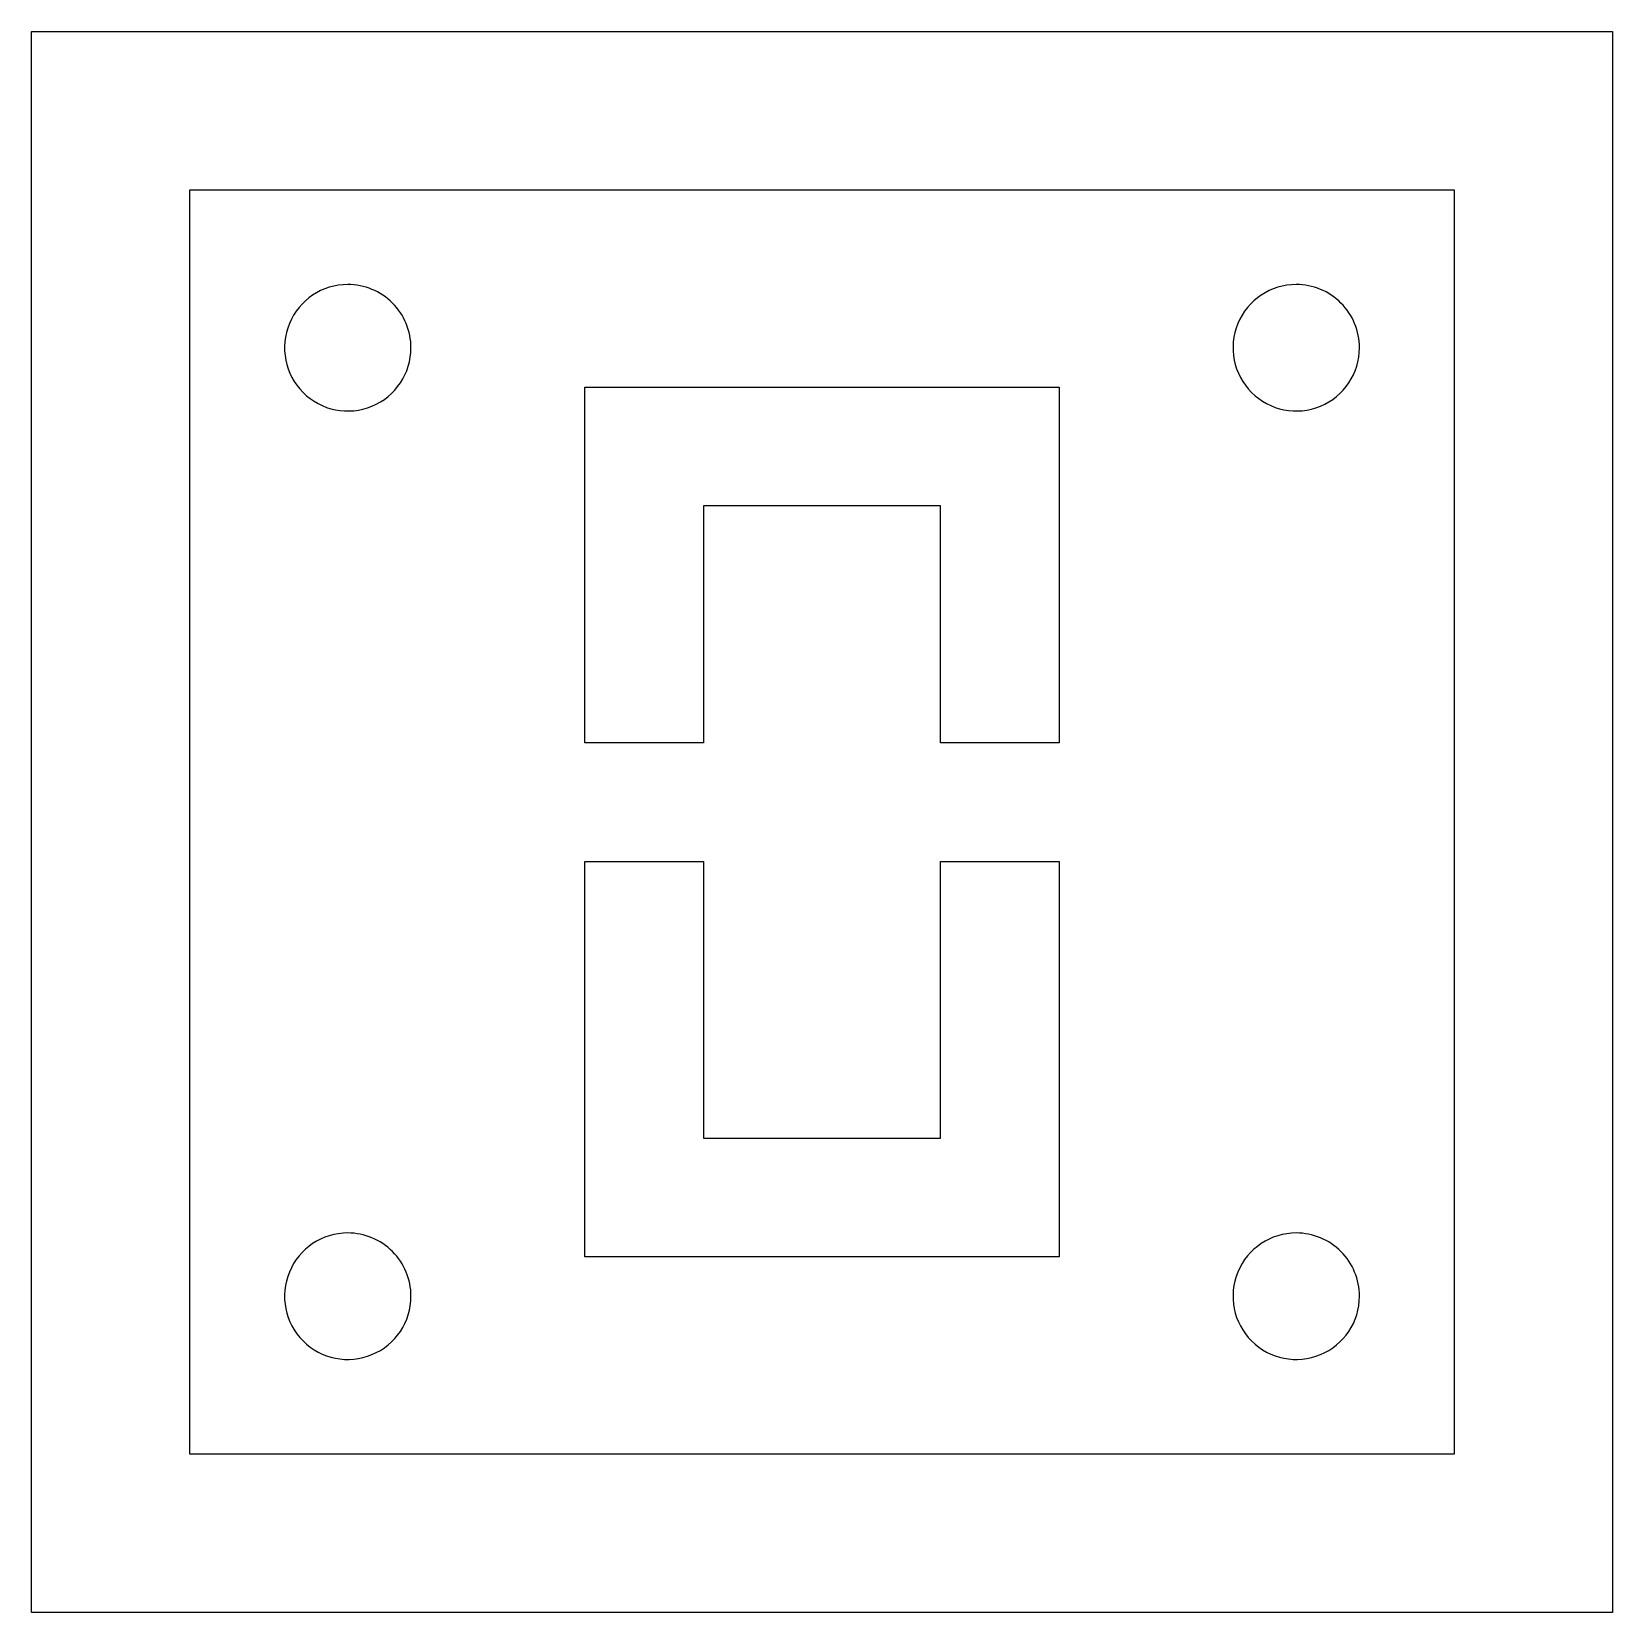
# Model space of a CAD drawing. Extents: x 0 to 841, y 0 to 662.
# Drawn here: x 18.6 to 71.5, y 608.8 to 661.7 of the extents above; entities that cross this region are included whole.
import ezdxf

# ---------------------------------------------------------------- set-up
doc = ezdxf.new("R2010")
doc.units = 0
doc.layers.get('0').update_dxf_attribs({"linetype": 'CONTINUOUS'})

msp = doc.modelspace()

# ---------------------------------------------------------------- linework, layer by layer
at = {"color": 7}
for points in [[(18.600556, 661.708201), (71.517208, 661.708201), (71.517208, 608.791548), (18.600556, 608.791548)], [(23.892221, 656.416536), (66.225543, 656.416536), (66.225543, 614.083214), (23.892221, 614.083214)], [(29.183886, 653.241537)], [(60.933877, 653.241537)], [(37.121362, 637.895718), (37.121362, 649.801965), (52.996358, 649.801965), (52.996358, 637.895718), (49.027609, 637.895718), (49.027609, 645.833216), (41.090111, 645.833216), (41.090111, 637.895718)], [(52.996358, 633.926969), (52.996358, 620.697803), (37.121362, 620.697803), (37.121362, 633.926969), (41.090111, 633.926969), (41.090111, 624.666552), (49.027609, 624.666552), (49.027609, 633.926969)], [(29.183886, 621.491546)], [(60.933877, 621.491546)]]:
    msp.add_lwpolyline(points, close=True, dxfattribs=at)
for points in [[(29.183886, 653.241537), (28.327774, 653.241537), (27.555961, 652.725827), (27.228341, 651.934884)], [(30.680595, 652.621579), (30.283643, 653.018531), (29.745261, 653.241537), (29.183886, 653.241537)], [(60.933877, 653.241537), (60.077766, 653.241537), (59.305952, 652.725827), (58.978333, 651.934884)], [(62.430586, 652.621579), (62.033634, 653.018531), (61.495252, 653.241537), (60.933877, 653.241537)], [(31.300552, 651.12487), (31.300552, 651.686245), (31.077547, 652.224628), (30.680595, 652.621579)], [(63.050543, 651.12487), (63.050543, 651.686245), (62.827538, 652.224628), (62.430586, 652.621579)], [(27.228341, 651.934884), (26.900722, 651.14394), (27.081815, 650.233524), (27.687177, 649.628162)], [(58.978333, 651.934884), (58.650713, 651.14394), (58.831806, 650.233524), (59.437168, 649.628162)], [(29.993899, 649.169326), (30.784843, 649.496946), (31.300552, 650.268759), (31.300552, 651.12487)], [(61.74389, 649.169326), (62.534834, 649.496946), (63.050543, 650.268759), (63.050543, 651.12487)], [(27.687177, 649.628162), (28.292539, 649.022799), (29.202955, 648.841706), (29.993899, 649.169326)], [(59.437168, 649.628162), (60.042531, 649.022799), (60.952946, 648.841706), (61.74389, 649.169326)], [(29.183886, 621.491546), (28.327774, 621.491546), (27.555961, 620.975837), (27.228341, 620.184893)], [(30.680595, 620.871589), (30.283643, 621.268541), (29.745261, 621.491546), (29.183886, 621.491546)], [(60.933877, 621.491546), (60.077766, 621.491546), (59.305952, 620.975837), (58.978333, 620.184893)], [(62.430586, 620.871589), (62.033634, 621.268541), (61.495252, 621.491546), (60.933877, 621.491546)], [(31.300552, 619.37488), (31.300552, 619.936255), (31.077547, 620.474637), (30.680595, 620.871589)], [(63.050543, 619.37488), (63.050543, 619.936255), (62.827538, 620.474637), (62.430586, 620.871589)], [(27.228341, 620.184893), (26.900722, 619.393949), (27.081815, 618.483534), (27.687177, 617.878171)], [(58.978333, 620.184893), (58.650713, 619.393949), (58.831806, 618.483534), (59.437168, 617.878171)], [(29.993899, 617.419336), (30.784843, 617.746955), (31.300552, 618.518769), (31.300552, 619.37488)], [(61.74389, 617.419336), (62.534834, 617.746955), (63.050543, 618.518769), (63.050543, 619.37488)], [(27.687177, 617.878171), (28.292539, 617.272809), (29.202955, 617.091716), (29.993899, 617.419336)], [(59.437168, 617.878171), (60.042531, 617.272809), (60.952946, 617.091716), (61.74389, 617.419336)]]:
    msp.add_open_spline(points, degree=3, dxfattribs=at)

doc.saveas('drawing.dxf')
